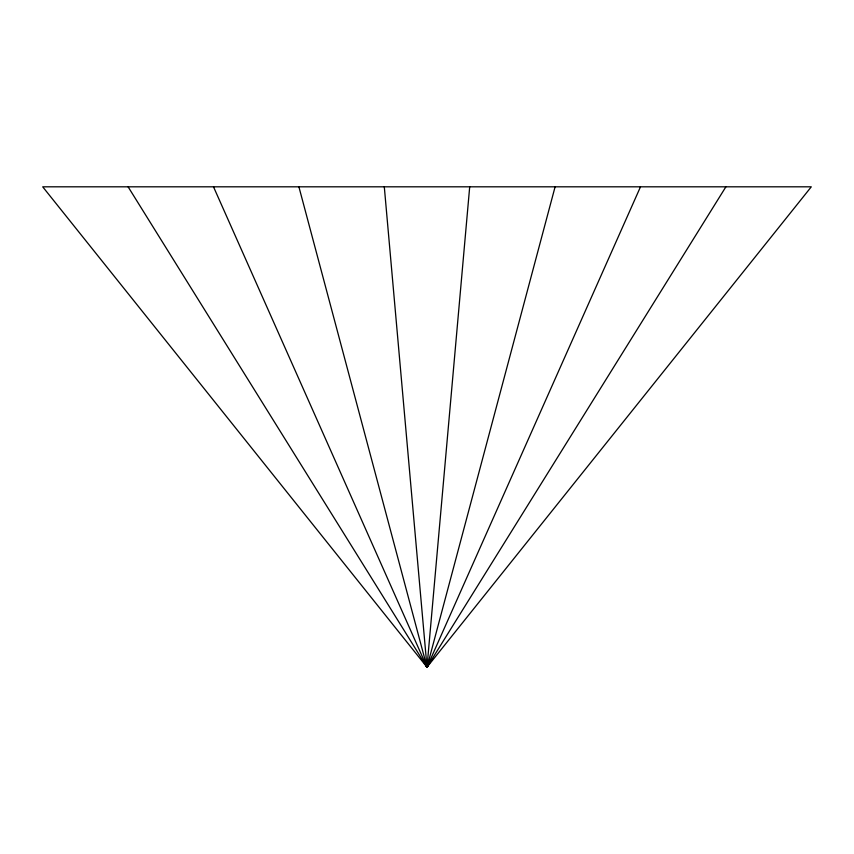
<?xml version="1.0" encoding="UTF-8"?>
<svg xmlns="http://www.w3.org/2000/svg" width="854" height="854" viewBox="0 0 854 854"><rect width="100%" height="100%" fill="white"/><g stroke="black" fill="none" stroke-linecap="round" stroke-linejoin="round"><path stroke-width="1.28" d="M469.7 186.812L427 667.187L42.7 186.812L811.3 186.812L427 667.187L128.1 186.812M555.1 186.812L427 667.187L424.31 662.587M428.014 664.722L427 667.187L425.196 663.622M428.559 663.515L427 667.187L425.292 663.579M213.5 186.812L427 667.187L428.612 663.526L427 667.187L425.335 663.547L427 667.187L725.9 186.812M640.5 186.812L427 667.187L425.388 663.526M428.665 663.547L427 667.187L425.441 663.515M428.708 663.579L427 667.187L425.986 664.722M428.804 663.622L427 667.187L426.029 664.7L427 667.187L429.69 662.587M298.9 186.812L427 667.187L427.971 664.7L427 667.187L426.029 664.7L427 667.187L427.971 664.7L427 667.187L426.125 664.668L427 667.187L427.929 664.69L427 667.187L426.231 664.636L427 667.187L427.769 664.636L427 667.187L384.3 186.812"/></g></svg>
